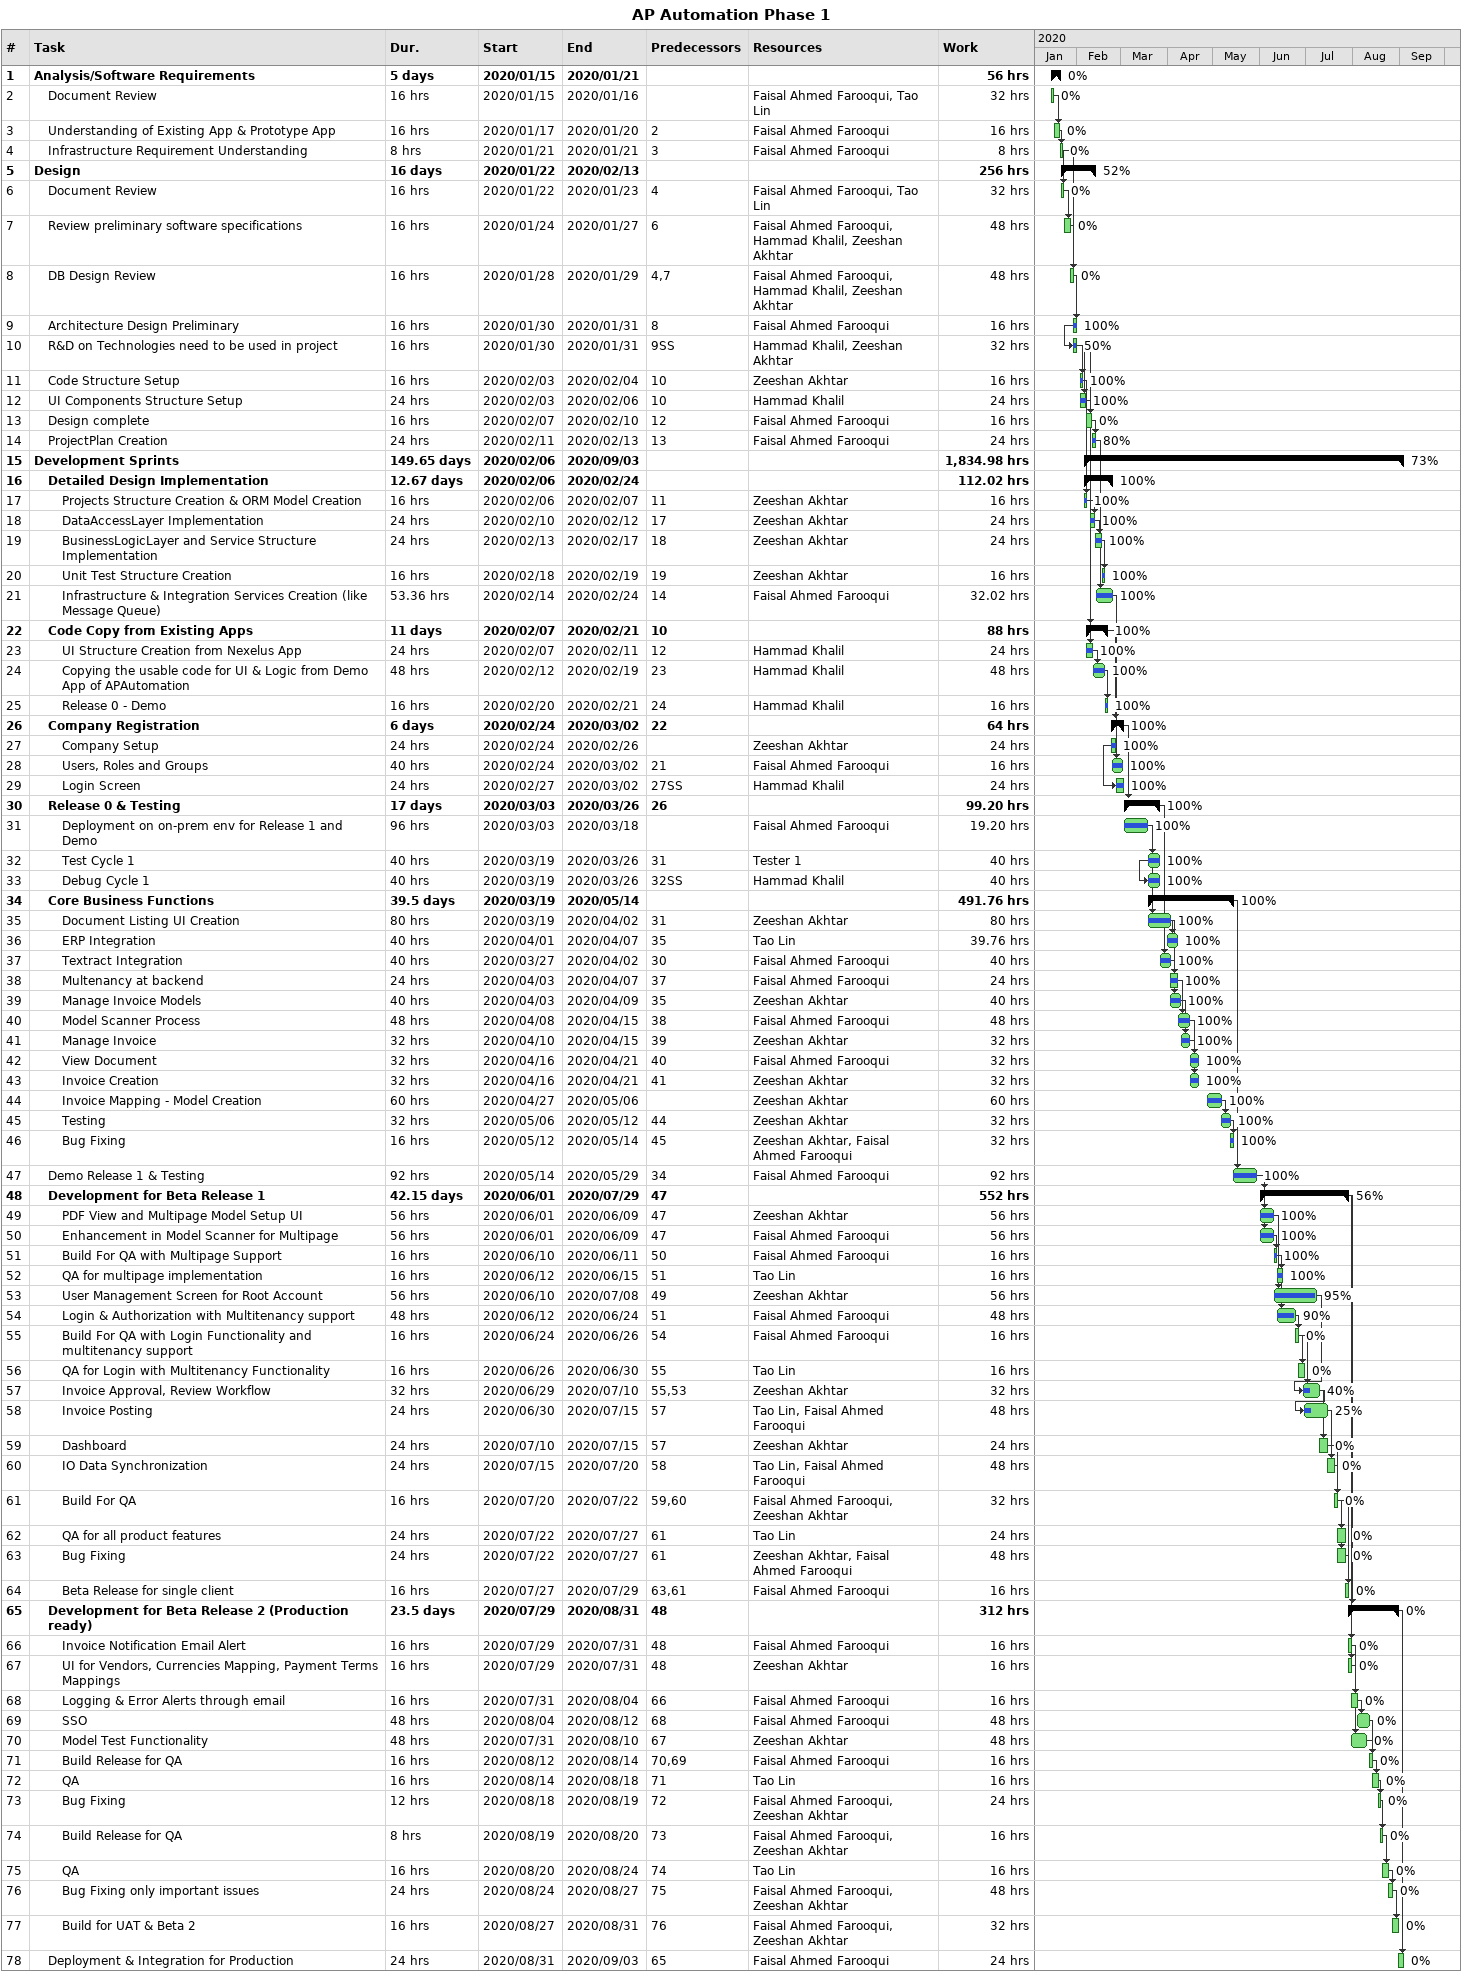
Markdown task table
AP Automation Phase 1

| ID | Level | Task | Duration | Start | Finish | Predecessors | Resources | % complete | Work (h) |
|---|---|---|---|---|---|---|---|---|---|
| 1 | 1 | **Analysis/Software Requirements** | 5d | 2020-01-15 | 2020-01-21 |  |  | 0 | 56 |
| 2 | 2 | Document Review | 16h | 2020-01-15 | 2020-01-16 |  | Faisal Ahmed Farooqui, Tao Lin | 0 | 32 |
| 3 | 2 | Understanding of Existing App & Prototype App | 16h | 2020-01-17 | 2020-01-20 | 2 | Faisal Ahmed Farooqui | 0 | 16 |
| 4 | 2 | Infrastructure Requirement Understanding | 8h | 2020-01-21 | 2020-01-21 | 3 | Faisal Ahmed Farooqui | 0 | 8 |
| 5 | 1 | **Design** | 16d | 2020-01-22 | 2020-02-13 |  |  | 52 | 256 |
| 6 | 2 | Document Review | 16h | 2020-01-22 | 2020-01-23 | 4 | Faisal Ahmed Farooqui, Tao Lin | 0 | 32 |
| 7 | 2 | Review preliminary software specifications | 16h | 2020-01-24 | 2020-01-27 | 6 | Faisal Ahmed Farooqui, Hammad Khalil, Zeeshan Akhtar | 0 | 48 |
| 8 | 2 | DB Design Review | 16h | 2020-01-28 | 2020-01-29 | 4, 7 | Faisal Ahmed Farooqui, Hammad Khalil, Zeeshan Akhtar | 0 | 48 |
| 9 | 2 | Architecture Design Preliminary | 16h | 2020-01-30 | 2020-01-31 | 8 | Faisal Ahmed Farooqui | 100 | 16 |
| 10 | 2 | R&D on Technologies need to be used in project | 16h | 2020-01-30 | 2020-01-31 | 9SS | Hammad Khalil, Zeeshan Akhtar | 50 | 32 |
| 11 | 2 | Code Structure Setup | 16h | 2020-02-03 | 2020-02-04 | 10 | Zeeshan Akhtar | 100 | 16 |
| 12 | 2 | UI Components Structure Setup | 24h | 2020-02-03 | 2020-02-06 | 10 | Hammad Khalil | 100 | 24 |
| 13 | 2 | Design complete | 16h | 2020-02-07 | 2020-02-10 | 12 | Faisal Ahmed Farooqui | 0 | 16 |
| 14 | 2 | ProjectPlan Creation | 24h | 2020-02-11 | 2020-02-13 | 13 | Faisal Ahmed Farooqui | 80 | 24 |
| 15 | 1 | **Development Sprints** | 149.65d | 2020-02-06 | 2020-09-03 |  |  | 73 | 1834.98 |
| 16 | 2 | **Detailed Design Implementation** | 12.67d | 2020-02-06 | 2020-02-24 |  |  | 100 | 112.02 |
| 17 | 3 | Projects Structure Creation & ORM Model Creation | 16h | 2020-02-06 | 2020-02-07 | 11 | Zeeshan Akhtar | 100 | 16 |
| 18 | 3 | DataAccessLayer Implementation | 24h | 2020-02-10 | 2020-02-12 | 17 | Zeeshan Akhtar | 100 | 24 |
| 19 | 3 | BusinessLogicLayer and Service Structure Implementation | 24h | 2020-02-13 | 2020-02-17 | 18 | Zeeshan Akhtar | 100 | 24 |
| 20 | 3 | Unit Test Structure Creation | 16h | 2020-02-18 | 2020-02-19 | 19 | Zeeshan Akhtar | 100 | 16 |
| 21 | 3 | Infrastructure & Integration Services Creation (like Message Queue) | 53.36h | 2020-02-14 | 2020-02-24 | 14 | Faisal Ahmed Farooqui | 100 | 32.02 |
| 22 | 2 | **Code Copy from Existing Apps** | 11d | 2020-02-07 | 2020-02-21 | 10 |  | 100 | 88 |
| 23 | 3 | UI Structure Creation from Nexelus App | 24h | 2020-02-07 | 2020-02-11 | 12 | Hammad Khalil | 100 | 24 |
| 24 | 3 | Copying the usable code for UI & Logic from Demo App of APAutomation | 48h | 2020-02-12 | 2020-02-19 | 23 | Hammad Khalil | 100 | 48 |
| 25 | 3 | Release 0 - Demo | 16h | 2020-02-20 | 2020-02-21 | 24 | Hammad Khalil | 100 | 16 |
| 26 | 2 | **Company Registration** | 6d | 2020-02-24 | 2020-03-02 | 22 |  | 100 | 64 |
| 27 | 3 | Company Setup | 24h | 2020-02-24 | 2020-02-26 |  | Zeeshan Akhtar | 100 | 24 |
| 28 | 3 | Users, Roles and Groups | 40h | 2020-02-24 | 2020-03-02 | 21 | Faisal Ahmed Farooqui | 100 | 16 |
| 29 | 3 | Login Screen | 24h | 2020-02-27 | 2020-03-02 | 27SS | Hammad Khalil | 100 | 24 |
| 30 | 2 | **Release 0 & Testing** | 17d | 2020-03-03 | 2020-03-26 | 26 |  | 100 | 99.20 |
| 31 | 3 | Deployment on on-prem env for Release 1 and Demo | 96h | 2020-03-03 | 2020-03-18 |  | Faisal Ahmed Farooqui | 100 | 19.20 |
| 32 | 3 | Test Cycle 1 | 40h | 2020-03-19 | 2020-03-26 | 31 | Tester 1 | 100 | 40 |
| 33 | 3 | Debug Cycle 1 | 40h | 2020-03-19 | 2020-03-26 | 32SS | Hammad Khalil | 100 | 40 |
| 34 | 2 | **Core Business Functions** | 39.5d | 2020-03-19 | 2020-05-14 |  |  | 100 | 491.76 |
| 35 | 3 | Document Listing UI Creation | 80h | 2020-03-19 | 2020-04-02 | 31 | Zeeshan Akhtar | 100 | 80 |
| 36 | 3 | ERP Integration | 40h | 2020-04-01 | 2020-04-07 | 35 | Tao Lin | 100 | 39.76 |
| 37 | 3 | Textract Integration | 40h | 2020-03-27 | 2020-04-02 | 30 | Faisal Ahmed Farooqui | 100 | 40 |
| 38 | 3 | Multenancy at backend | 24h | 2020-04-03 | 2020-04-07 | 37 | Faisal Ahmed Farooqui | 100 | 24 |
| 39 | 3 | Manage Invoice Models | 40h | 2020-04-03 | 2020-04-09 | 35 | Zeeshan Akhtar | 100 | 40 |
| 40 | 3 | Model Scanner Process | 48h | 2020-04-08 | 2020-04-15 | 38 | Faisal Ahmed Farooqui | 100 | 48 |
| 41 | 3 | Manage Invoice | 32h | 2020-04-10 | 2020-04-15 | 39 | Zeeshan Akhtar | 100 | 32 |
| 42 | 3 | View Document | 32h | 2020-04-16 | 2020-04-21 | 40 | Faisal Ahmed Farooqui | 100 | 32 |
| 43 | 3 | Invoice Creation | 32h | 2020-04-16 | 2020-04-21 | 41 | Zeeshan Akhtar | 100 | 32 |
| 44 | 3 | Invoice Mapping - Model Creation | 60h | 2020-04-27 | 2020-05-06 |  | Zeeshan Akhtar | 100 | 60 |
| 45 | 3 | Testing | 32h | 2020-05-06 | 2020-05-12 | 44 | Zeeshan Akhtar | 100 | 32 |
| 46 | 3 | Bug Fixing | 16h | 2020-05-12 | 2020-05-14 | 45 | Zeeshan Akhtar, Faisal Ahmed Farooqui | 100 | 32 |
| 47 | 2 | Demo Release 1 & Testing | 92h | 2020-05-14 | 2020-05-29 | 34 | Faisal Ahmed Farooqui | 100 | 92 |
| 48 | 2 | **Development for Beta Release 1** | 42.15d | 2020-06-01 | 2020-07-29 | 47 |  | 56 | 552 |
| 49 | 3 | PDF View and Multipage Model Setup UI | 56h | 2020-06-01 | 2020-06-09 | 47 | Zeeshan Akhtar | 100 | 56 |
| 50 | 3 | Enhancement in Model Scanner for Multipage | 56h | 2020-06-01 | 2020-06-09 | 47 | Faisal Ahmed Farooqui | 100 | 56 |
| 51 | 3 | Build For QA with Multipage Support | 16h | 2020-06-10 | 2020-06-11 | 50 | Faisal Ahmed Farooqui | 100 | 16 |
| 52 | 3 | QA for multipage implementation | 16h | 2020-06-12 | 2020-06-15 | 51 | Tao Lin | 100 | 16 |
| 53 | 3 | User Management Screen for Root Account | 56h | 2020-06-10 | 2020-07-08 | 49 | Zeeshan Akhtar | 95 | 56 |
| 54 | 3 | Login & Authorization with Multitenancy support | 48h | 2020-06-12 | 2020-06-24 | 51 | Faisal Ahmed Farooqui | 90 | 48 |
| 55 | 3 | Build For QA with Login Functionality and multitenancy support | 16h | 2020-06-24 | 2020-06-26 | 54 | Faisal Ahmed Farooqui | 0 | 16 |
| 56 | 3 | QA for Login with Multitenancy Functionality | 16h | 2020-06-26 | 2020-06-30 | 55 | Tao Lin | 0 | 16 |
| 57 | 3 | Invoice Approval, Review Workflow | 32h | 2020-06-29 | 2020-07-10 | 55, 53 | Zeeshan Akhtar | 40 | 32 |
| 58 | 3 | Invoice Posting | 24h | 2020-06-30 | 2020-07-15 | 57 | Tao Lin, Faisal Ahmed Farooqui | 25 | 48 |
| 59 | 3 | Dashboard | 24h | 2020-07-10 | 2020-07-15 | 57 | Zeeshan Akhtar | 0 | 24 |
| 60 | 3 | IO Data Synchronization | 24h | 2020-07-15 | 2020-07-20 | 58 | Tao Lin, Faisal Ahmed Farooqui | 0 | 48 |
| 61 | 3 | Build For QA | 16h | 2020-07-20 | 2020-07-22 | 59, 60 | Faisal Ahmed Farooqui, Zeeshan Akhtar | 0 | 32 |
| 62 | 3 | QA for all product features | 24h | 2020-07-22 | 2020-07-27 | 61 | Tao Lin | 0 | 24 |
| 63 | 3 | Bug Fixing | 24h | 2020-07-22 | 2020-07-27 | 61 | Zeeshan Akhtar, Faisal Ahmed Farooqui | 0 | 48 |
| 64 | 3 | Beta Release for single client | 16h | 2020-07-27 | 2020-07-29 | 63, 61 | Faisal Ahmed Farooqui | 0 | 16 |
| 65 | 2 | **Development for Beta Release 2 (Production ready)** | 23.5d | 2020-07-29 | 2020-08-31 | 48 |  | 0 | 312 |
| 66 | 3 | Invoice Notification Email Alert | 16h | 2020-07-29 | 2020-07-31 | 48 | Faisal Ahmed Farooqui | 0 | 16 |
| 67 | 3 | UI for Vendors, Currencies Mapping, Payment Terms Mappings | 16h | 2020-07-29 | 2020-07-31 | 48 | Zeeshan Akhtar | 0 | 16 |
| 68 | 3 | Logging & Error Alerts through email | 16h | 2020-07-31 | 2020-08-04 | 66 | Faisal Ahmed Farooqui | 0 | 16 |
| 69 | 3 | SSO | 48h | 2020-08-04 | 2020-08-12 | 68 | Faisal Ahmed Farooqui | 0 | 48 |
| 70 | 3 | Model Test Functionality | 48h | 2020-07-31 | 2020-08-10 | 67 | Zeeshan Akhtar | 0 | 48 |
| 71 | 3 | Build Release for QA | 16h | 2020-08-12 | 2020-08-14 | 70, 69 | Faisal Ahmed Farooqui | 0 | 16 |
| 72 | 3 | QA | 16h | 2020-08-14 | 2020-08-18 | 71 | Tao Lin | 0 | 16 |
| 73 | 3 | Bug Fixing | 12h | 2020-08-18 | 2020-08-19 | 72 | Faisal Ahmed Farooqui, Zeeshan Akhtar | 0 | 24 |
| 74 | 3 | Build Release for QA | 8h | 2020-08-19 | 2020-08-20 | 73 | Faisal Ahmed Farooqui, Zeeshan Akhtar | 0 | 16 |
| 75 | 3 | QA | 16h | 2020-08-20 | 2020-08-24 | 74 | Tao Lin | 0 | 16 |
| 76 | 3 | Bug Fixing only important issues | 24h | 2020-08-24 | 2020-08-27 | 75 | Faisal Ahmed Farooqui, Zeeshan Akhtar | 0 | 48 |
| 77 | 3 | Build for UAT & Beta 2 | 16h | 2020-08-27 | 2020-08-31 | 76 | Faisal Ahmed Farooqui, Zeeshan Akhtar | 0 | 32 |
| 78 | 2 | Deployment & Integration for Production | 24h | 2020-08-31 | 2020-09-03 | 65 | Faisal Ahmed Farooqui | 0 | 24 |
